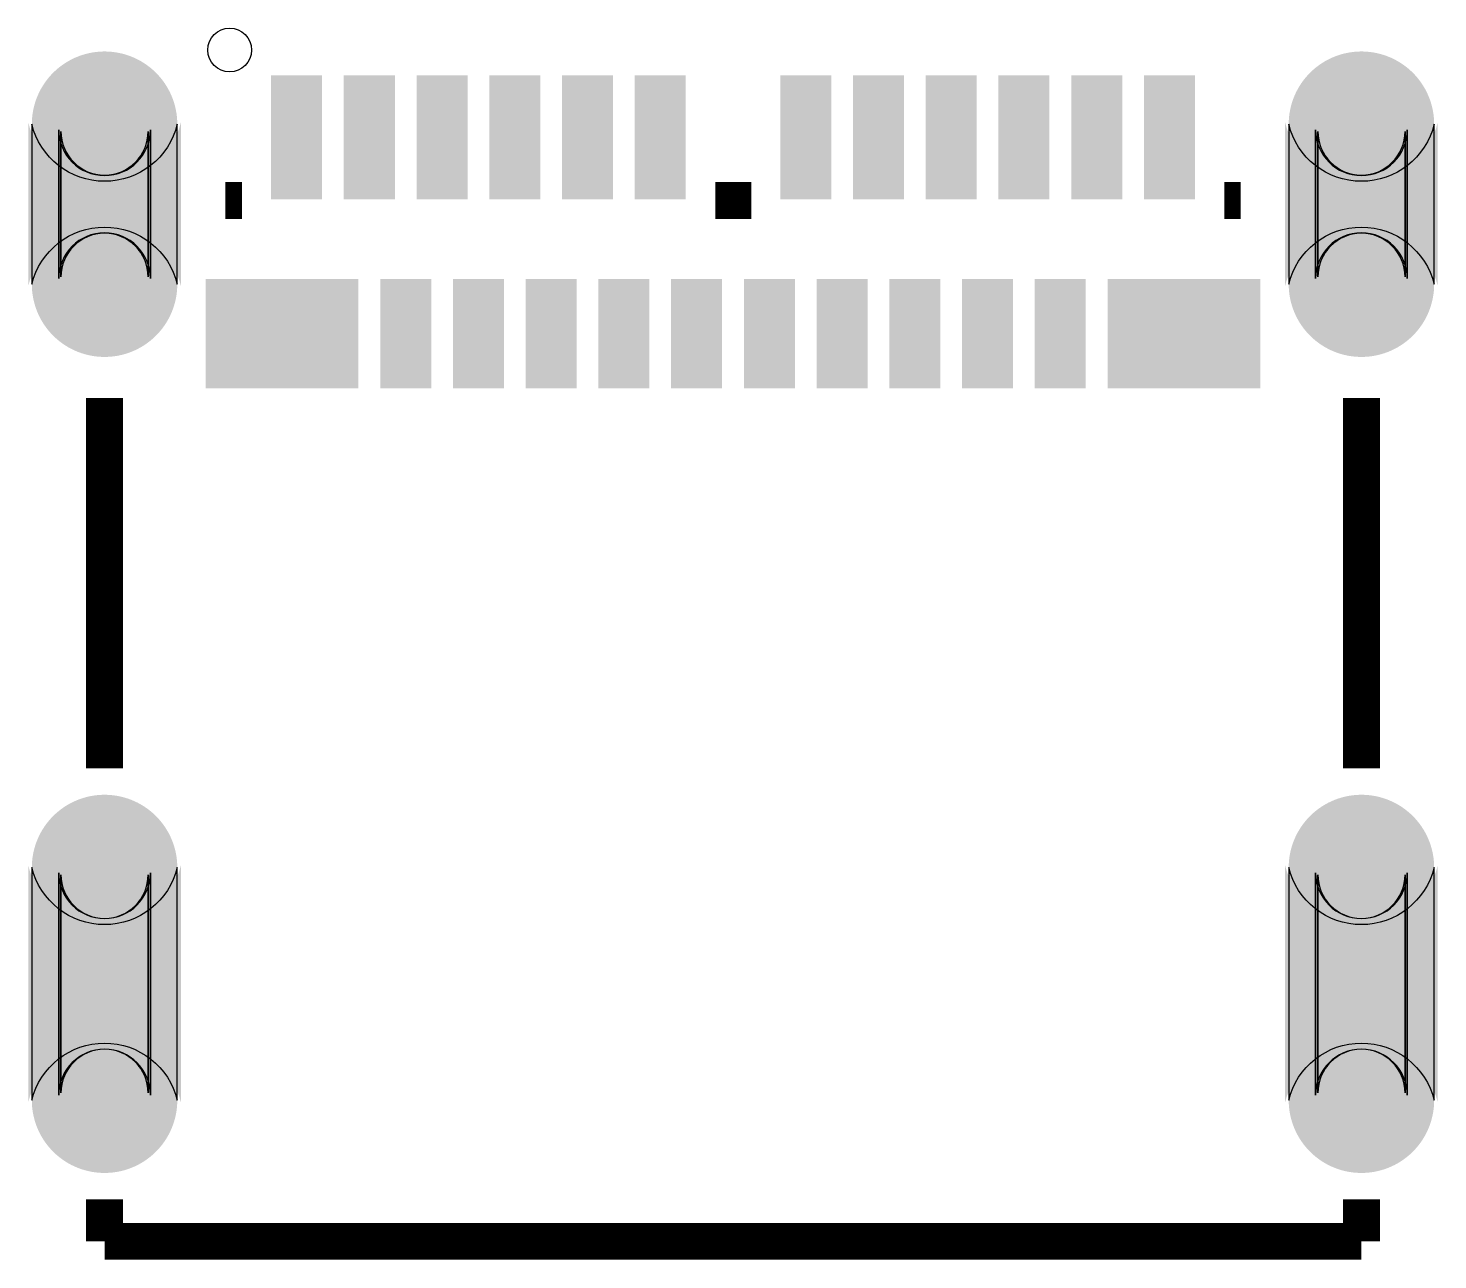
# Model space of a CAD drawing. Header units: millimetres. Extents: x -4.85 to 4.85, y -4.81 to 3.66.
import ezdxf

# ---------------------------------------------------------------- set-up
doc = ezdxf.new("R2010")
doc.units = ezdxf.units.MM
for name, color, linetype, true_color in [('BottomSolderMaskLayer', 7, 'Continuous', 0xaa00ff), ('Document', 7, 'Continuous', 0xffffff), ('Multi-Layer', 7, 'Continuous', 0xffffff), ('TopLayer', 7, 'Continuous', 0xff0000), ('TopPasteMaskLayer', 7, 'Continuous', 0x808080), ('TopSilkLayer', 7, 'Continuous', 0xffcc00), ('TopSolderMaskLayer', 7, 'Continuous', 0x800080)]:
    doc.layers.add(name, color=color, linetype=linetype, true_color=true_color)

msp = doc.modelspace()

# ---------------------------------------------------------------- hatches: boundary and pattern name
at = {"layer": 'BottomSolderMaskLayer'}
for points in [[(-3.795, 3.0131, -0.785398), (-4.845, 3.0131), (-4.845, 1.8869, -0.785398), (-3.795, 1.8869)], [(4.845, 3.0131, -0.785398), (3.795, 3.0131), (3.795, 1.8869, -0.785398), (4.845, 1.8869)], [(-3.795, -2.0946, -0.785398), (-4.845, -2.0946), (-4.845, -3.7253, -0.785398), (-3.795, -3.7253)], [(4.845, -2.0946, -0.785398), (3.795, -2.0946), (3.795, -3.7253, -0.785398), (4.845, -3.7253)]]:
    msp.add_hatch(color=256, dxfattribs=at).paths.add_polyline_path(points)
at = {"layer": 'TopLayer'}
for points in [[(-3.15, 3.3099), (-2.85, 3.3099), (-2.85, 2.5099), (-3.15, 2.5099)], [(-2.65, 3.3099), (-2.35, 3.3099), (-2.35, 2.5099), (-2.65, 2.5099)], [(-2.15, 3.3099), (-1.85, 3.3099), (-1.85, 2.5099), (-2.15, 2.5099)], [(-1.65, 3.3099), (-1.35, 3.3099), (-1.35, 2.5099), (-1.65, 2.5099)], [(-1.15, 3.3099), (-0.85, 3.3099), (-0.85, 2.5099), (-1.15, 2.5099)], [(-0.65, 3.3099), (-0.35, 3.3099), (-0.35, 2.5099), (-0.65, 2.5099)], [(0.35, 3.3099), (0.65, 3.3099), (0.65, 2.5099), (0.35, 2.5099)], [(0.85, 3.3099), (1.15, 3.3099), (1.15, 2.5099), (0.85, 2.5099)], [(1.3501, 3.3099), (1.6501, 3.3099), (1.6501, 2.5099), (1.3501, 2.5099)], [(1.85, 3.3099), (2.15, 3.3099), (2.15, 2.5099), (1.85, 2.5099)], [(2.3501, 3.3099), (2.6501, 3.3099), (2.6501, 2.5099), (2.3501, 2.5099)], [(2.85, 3.3099), (3.15, 3.3099), (3.15, 2.5099), (2.85, 2.5099)], [(-3.6001, 1.9099), (-2.6001, 1.9099), (-2.6001, 1.2099), (-3.6001, 1.2099)], [(-2.4, 1.91), (-2.1, 1.91), (-2.1, 1.21), (-2.4, 1.21)], [(-1.9, 1.91), (-1.6, 1.91), (-1.6, 1.21), (-1.9, 1.21)], [(-1.4, 1.91), (-1.1, 1.91), (-1.1, 1.21), (-1.4, 1.21)], [(-0.9, 1.91), (-0.6, 1.91), (-0.6, 1.21), (-0.9, 1.21)], [(-0.4, 1.91), (-0.1, 1.91), (-0.1, 1.21), (-0.4, 1.21)], [(0.1, 1.91), (0.4, 1.91), (0.4, 1.21), (0.1, 1.21)], [(0.6, 1.91), (0.9, 1.91), (0.9, 1.21), (0.6, 1.21)], [(1.1, 1.91), (1.4, 1.91), (1.4, 1.21), (1.1, 1.21)], [(1.6, 1.91), (1.9, 1.91), (1.9, 1.21), (1.6, 1.21)], [(2.1, 1.91), (2.4, 1.91), (2.4, 1.21), (2.1, 1.21)], [(2.6, 1.91), (3.6, 1.91), (3.6, 1.21), (2.6, 1.21)]]:
    msp.add_hatch(color=256, dxfattribs=at).paths.add_polyline_path(points)
at = {"layer": 'TopPasteMaskLayer'}
for points in [[(-4.3325, 3.4998), (-4.3574, 3.4986), (-4.3822, 3.4961), (-4.4069, 3.4924), (-4.4313, 3.4874), (-4.4554, 3.4813), (-4.4793, 3.4739), (-4.5027, 3.4654), (-4.5257, 3.4557), (-4.5482, 3.4449), (-4.57, 3.433), (-4.5913, 3.42), (-4.6119, 3.4059), (-4.6318, 3.3909), (-4.6509, 3.3749), (-4.6692, 3.3579), (-4.6866, 3.3401), (-4.7031, 3.3214), (-4.7186, 3.3019), (-4.7332, 3.2816), (-4.7467, 3.2607), (-4.7592, 3.2391), (-4.7705, 3.2169), (-4.7808, 3.1942), (-4.7899, 3.171), (-4.7978, 3.1473), (-4.8046, 3.1233), (-4.8101, 3.0991), (-4.8145, 3.0745), (-4.8176, 3.0498), (-4.8194, 3.0249), (-4.82, 3), (-4.82, 1.8999), (-4.8194, 1.875), (-4.8176, 1.8502), (-4.8145, 1.8254), (-4.8101, 1.8009), (-4.8046, 1.7766), (-4.7978, 1.7526), (-4.7899, 1.7289), (-4.7808, 1.7057), (-4.7705, 1.683), (-4.7592, 1.6608), (-4.7467, 1.6392), (-4.7332, 1.6183), (-4.7186, 1.598), (-4.7031, 1.5786), (-4.6866, 1.5599), (-4.6692, 1.542), (-4.6509, 1.5251), (-4.6318, 1.509), (-4.6119, 1.494), (-4.5913, 1.4799), (-4.57, 1.4669), (-4.5482, 1.455), (-4.5257, 1.4442), (-4.5027, 1.4345), (-4.4793, 1.426), (-4.4554, 1.4186), (-4.4313, 1.4125), (-4.4069, 1.4075), (-4.3822, 1.4038), (-4.3574, 1.4013), (-4.3325, 1.4001), (-4.3076, 1.4001), (-4.2827, 1.4013), (-4.2579, 1.4038), (-4.2332, 1.4075), (-4.2088, 1.4125), (-4.1846, 1.4186), (-4.1608, 1.426), (-4.1374, 1.4345), (-4.1144, 1.4442), (-4.0919, 1.455), (-4.07, 1.4669), (-4.0488, 1.4799), (-4.0282, 1.494), (-4.0083, 1.509), (-3.9892, 1.5251), (-3.9709, 1.542), (-3.9535, 1.5599), (-3.937, 1.5786), (-3.9215, 1.598), (-3.9069, 1.6183), (-3.8934, 1.6392), (-3.8809, 1.6608), (-3.8695, 1.683), (-3.8593, 1.7057), (-3.8502, 1.7289), (-3.8423, 1.7526), (-3.8355, 1.7766), (-3.8299, 1.8009), (-3.8256, 1.8254), (-3.8225, 1.8502), (-3.8207, 1.875), (-3.82, 1.8999), (-3.82, 3), (-3.8207, 3.0249), (-3.8225, 3.0498), (-3.8256, 3.0745), (-3.8299, 3.0991), (-3.8355, 3.1233), (-3.8423, 3.1473), (-3.8502, 3.171), (-3.8593, 3.1942), (-3.8695, 3.2169), (-3.8809, 3.2391), (-3.8934, 3.2607), (-3.9069, 3.2816), (-3.9215, 3.3019), (-3.937, 3.3214), (-3.9535, 3.3401), (-3.9709, 3.3579), (-3.9892, 3.3749), (-4.0083, 3.3909), (-4.0282, 3.4059), (-4.0488, 3.42), (-4.07, 3.433), (-4.0919, 3.4449), (-4.1144, 3.4557), (-4.1374, 3.4654), (-4.1608, 3.4739), (-4.1846, 3.4813), (-4.2088, 3.4874), (-4.2332, 3.4924), (-4.2579, 3.4961), (-4.2827, 3.4986), (-4.3076, 3.4998)], [(4.3574, 3.4986), (4.3325, 3.4998), (4.3076, 3.4998), (4.2827, 3.4986), (4.2579, 3.4961), (4.2332, 3.4924), (4.2088, 3.4874), (4.1846, 3.4813), (4.1608, 3.4739), (4.1374, 3.4654), (4.1144, 3.4557), (4.0919, 3.4449), (4.0701, 3.433), (4.0488, 3.42), (4.0282, 3.4059), (4.0083, 3.3909), (3.9892, 3.3749), (3.9709, 3.3579), (3.9535, 3.3401), (3.937, 3.3214), (3.9215, 3.3019), (3.9069, 3.2816), (3.8934, 3.2607), (3.8809, 3.2391), (3.8695, 3.2169), (3.8593, 3.1942), (3.8502, 3.171), (3.8423, 3.1473), (3.8355, 3.1233), (3.8299, 3.0991), (3.8256, 3.0745), (3.8225, 3.0498), (3.8207, 3.0249), (3.82, 3), (3.82, 1.8999), (3.8207, 1.875), (3.8225, 1.8502), (3.8256, 1.8254), (3.8299, 1.8009), (3.8355, 1.7766), (3.8423, 1.7526), (3.8502, 1.7289), (3.8593, 1.7057), (3.8695, 1.683), (3.8809, 1.6608), (3.8934, 1.6392), (3.9069, 1.6183), (3.9215, 1.598), (3.937, 1.5786), (3.9535, 1.5599), (3.9709, 1.542), (3.9892, 1.5251), (4.0083, 1.509), (4.0282, 1.494), (4.0488, 1.4799), (4.0701, 1.4669), (4.0919, 1.455), (4.1144, 1.4442), (4.1374, 1.4345), (4.1608, 1.426), (4.1846, 1.4186), (4.2088, 1.4125), (4.2332, 1.4075), (4.2579, 1.4038), (4.2827, 1.4013), (4.3076, 1.4001), (4.3325, 1.4001), (4.3574, 1.4013), (4.3822, 1.4038), (4.4069, 1.4075), (4.4313, 1.4125), (4.4554, 1.4186), (4.4793, 1.426), (4.5027, 1.4345), (4.5257, 1.4442), (4.5482, 1.455), (4.5701, 1.4669), (4.5913, 1.4799), (4.6119, 1.494), (4.6318, 1.509), (4.6509, 1.5251), (4.6692, 1.542), (4.6866, 1.5599), (4.7031, 1.5786), (4.7186, 1.598), (4.7332, 1.6183), (4.7467, 1.6392), (4.7592, 1.6608), (4.7705, 1.683), (4.7808, 1.7057), (4.7899, 1.7289), (4.7978, 1.7526), (4.8046, 1.7766), (4.8101, 1.8009), (4.8145, 1.8254), (4.8176, 1.8502), (4.8194, 1.875), (4.82, 1.8999), (4.82, 3), (4.8194, 3.0249), (4.8176, 3.0498), (4.8145, 3.0745), (4.8101, 3.0991), (4.8046, 3.1233), (4.7978, 3.1473), (4.7899, 3.171), (4.7808, 3.1942), (4.7705, 3.2169), (4.7592, 3.2391), (4.7467, 3.2607), (4.7332, 3.2816), (4.7186, 3.3019), (4.7031, 3.3214), (4.6866, 3.3401), (4.6692, 3.3579), (4.6509, 3.3749), (4.6318, 3.3909), (4.6119, 3.4059), (4.5913, 3.42), (4.5701, 3.433), (4.5482, 3.4449), (4.5257, 3.4557), (4.5027, 3.4654), (4.4793, 3.4739), (4.4554, 3.4813), (4.4313, 3.4874), (4.4069, 3.4924), (4.3822, 3.4961)], [(-3.15, 3.3099), (-3.15, 2.5099), (-2.85, 2.5099), (-2.85, 3.3099)], [(-2.65, 3.3099), (-2.65, 2.5099), (-2.35, 2.5099), (-2.35, 3.3099)], [(-2.15, 3.3099), (-2.15, 2.5099), (-1.85, 2.5099), (-1.85, 3.3099)], [(-1.35, 2.5099), (-1.35, 3.3099), (-1.65, 3.3099), (-1.65, 2.5099)], [(-0.85, 2.5099), (-0.85, 3.3099), (-1.15, 3.3099), (-1.15, 2.5099)], [(-0.35, 2.5099), (-0.35, 3.3099), (-0.65, 3.3099), (-0.65, 2.5099)], [(0.65, 2.5099), (0.65, 3.3099), (0.35, 3.3099), (0.35, 2.5099)], [(1.15, 2.5099), (1.15, 3.3099), (0.85, 3.3099), (0.85, 2.5099)], [(1.6501, 2.5099), (1.6501, 3.3099), (1.3501, 3.3099), (1.3501, 2.5099)], [(2.15, 2.5099), (2.15, 3.3099), (1.85, 3.3099), (1.85, 2.5099)], [(2.6501, 2.5099), (2.6501, 3.3099), (2.3501, 3.3099), (2.3501, 2.5099)], [(3.15, 2.5099), (3.15, 3.3099), (2.85, 3.3099), (2.85, 2.5099)], [(-3.6, 1.91), (-3.6, 1.21), (-2.6, 1.21), (-2.6, 1.91)], [(-2.1, 1.21), (-2.1, 1.91), (-2.4, 1.91), (-2.4, 1.21)], [(-1.6, 1.21), (-1.6, 1.91), (-1.9, 1.91), (-1.9, 1.21)], [(-1.1, 1.21), (-1.1, 1.91), (-1.4, 1.91), (-1.4, 1.21)], [(-0.6, 1.21), (-0.6, 1.91), (-0.9, 1.91), (-0.9, 1.21)], [(-0.4, 1.91), (-0.4, 1.21), (-0.1, 1.21), (-0.1, 1.91)], [(0.1, 1.91), (0.1, 1.21), (0.4, 1.21), (0.4, 1.91)], [(0.6, 1.91), (0.6, 1.21), (0.9, 1.21), (0.9, 1.91)], [(1.1, 1.91), (1.1, 1.21), (1.4, 1.21), (1.4, 1.91)], [(1.6, 1.91), (1.6, 1.21), (1.9, 1.21), (1.9, 1.91)], [(2.1, 1.91), (2.1, 1.21), (2.4, 1.21), (2.4, 1.91)], [(2.6, 1.91), (2.6, 1.21), (3.6, 1.21), (3.6, 1.91)], [(-4.3325, -1.6101), (-4.3574, -1.6114), (-4.3822, -1.6138), (-4.4069, -1.6176), (-4.4313, -1.6225), (-4.4554, -1.6287), (-4.4793, -1.636), (-4.5027, -1.6445), (-4.5257, -1.6542), (-4.5482, -1.665), (-4.57, -1.6769), (-4.5913, -1.6899), (-4.6119, -1.704), (-4.6318, -1.7191), (-4.6509, -1.7351), (-4.6692, -1.752), (-4.6866, -1.7699), (-4.7031, -1.7886), (-4.7186, -1.8081), (-4.7332, -1.8283), (-4.7467, -1.8493), (-4.7592, -1.8708), (-4.7705, -1.893), (-4.7808, -1.9157), (-4.7899, -1.9389), (-4.7978, -1.9626), (-4.8046, -1.9866), (-4.8101, -2.0109), (-4.8145, -2.0354), (-4.8176, -2.0602), (-4.8194, -2.085), (-4.82, -2.11), (-4.82, -3.71), (-4.8194, -3.7349), (-4.8176, -3.7597), (-4.8145, -3.7845), (-4.8101, -3.809), (-4.8046, -3.8333), (-4.7978, -3.8573), (-4.7899, -3.881), (-4.7808, -3.9042), (-4.7705, -3.9269), (-4.7592, -3.9491), (-4.7467, -3.9707), (-4.7332, -3.9916), (-4.7186, -4.0119), (-4.7031, -4.0313), (-4.6866, -4.05), (-4.6692, -4.0679), (-4.6509, -4.0848), (-4.6318, -4.1009), (-4.6119, -4.1159), (-4.5913, -4.13), (-4.57, -4.143), (-4.5482, -4.1549), (-4.5257, -4.1657), (-4.5027, -4.1754), (-4.4793, -4.1839), (-4.4554, -4.1913), (-4.4313, -4.1974), (-4.4069, -4.2024), (-4.3822, -4.2061), (-4.3574, -4.2086), (-4.3325, -4.2098), (-4.3076, -4.2098), (-4.2827, -4.2086), (-4.2579, -4.2061), (-4.2332, -4.2024), (-4.2088, -4.1974), (-4.1846, -4.1913), (-4.1608, -4.1839), (-4.1374, -4.1754), (-4.1144, -4.1657), (-4.0919, -4.1549), (-4.07, -4.143), (-4.0488, -4.13), (-4.0282, -4.1159), (-4.0083, -4.1009), (-3.9892, -4.0848), (-3.9709, -4.0679), (-3.9535, -4.05), (-3.937, -4.0313), (-3.9215, -4.0119), (-3.9069, -3.9916), (-3.8934, -3.9707), (-3.8809, -3.9491), (-3.8695, -3.9269), (-3.8593, -3.9042), (-3.8502, -3.881), (-3.8423, -3.8573), (-3.8355, -3.8333), (-3.8299, -3.809), (-3.8256, -3.7845), (-3.8225, -3.7597), (-3.8207, -3.7349), (-3.82, -3.71), (-3.82, -2.11), (-3.8207, -2.085), (-3.8225, -2.0602), (-3.8256, -2.0354), (-3.8299, -2.0109), (-3.8355, -1.9866), (-3.8423, -1.9626), (-3.8502, -1.9389), (-3.8593, -1.9157), (-3.8695, -1.893), (-3.8809, -1.8708), (-3.8934, -1.8493), (-3.9069, -1.8283), (-3.9215, -1.8081), (-3.937, -1.7886), (-3.9535, -1.7699), (-3.9709, -1.752), (-3.9892, -1.7351), (-4.0083, -1.7191), (-4.0282, -1.704), (-4.0488, -1.6899), (-4.07, -1.6769), (-4.0919, -1.665), (-4.1144, -1.6542), (-4.1374, -1.6445), (-4.1608, -1.636), (-4.1846, -1.6287), (-4.2088, -1.6225), (-4.2332, -1.6176), (-4.2579, -1.6138), (-4.2827, -1.6114), (-4.3076, -1.6101)], [(4.3076, -1.6101), (4.2827, -1.6114), (4.2579, -1.6138), (4.2332, -1.6176), (4.2088, -1.6225), (4.1846, -1.6287), (4.1608, -1.636), (4.1374, -1.6445), (4.1144, -1.6542), (4.0919, -1.665), (4.0701, -1.6769), (4.0488, -1.6899), (4.0282, -1.704), (4.0083, -1.7191), (3.9892, -1.7351), (3.9709, -1.752), (3.9535, -1.7699), (3.937, -1.7886), (3.9215, -1.8081), (3.9069, -1.8283), (3.8934, -1.8493), (3.8809, -1.8708), (3.8695, -1.893), (3.8593, -1.9157), (3.8502, -1.9389), (3.8423, -1.9626), (3.8355, -1.9866), (3.8299, -2.0109), (3.8256, -2.0354), (3.8225, -2.0602), (3.8207, -2.085), (3.82, -2.11), (3.82, -3.71), (3.8207, -3.7349), (3.8225, -3.7597), (3.8256, -3.7845), (3.8299, -3.809), (3.8355, -3.8333), (3.8423, -3.8573), (3.8502, -3.881), (3.8593, -3.9042), (3.8695, -3.9269), (3.8809, -3.9491), (3.8934, -3.9707), (3.9069, -3.9916), (3.9215, -4.0119), (3.937, -4.0313), (3.9535, -4.05), (3.9709, -4.0679), (3.9892, -4.0848), (4.0083, -4.1009), (4.0282, -4.1159), (4.0488, -4.13), (4.0701, -4.143), (4.0919, -4.1549), (4.1144, -4.1657), (4.1374, -4.1754), (4.1608, -4.1839), (4.1846, -4.1913), (4.2088, -4.1974), (4.2332, -4.2024), (4.2579, -4.2061), (4.2827, -4.2086), (4.3076, -4.2098), (4.3325, -4.2098), (4.3574, -4.2086), (4.3822, -4.2061), (4.4069, -4.2024), (4.4313, -4.1974), (4.4554, -4.1913), (4.4793, -4.1839), (4.5027, -4.1754), (4.5257, -4.1657), (4.5482, -4.1549), (4.5701, -4.143), (4.5913, -4.13), (4.6119, -4.1159), (4.6318, -4.1009), (4.6509, -4.0848), (4.6692, -4.0679), (4.6866, -4.05), (4.7031, -4.0313), (4.7186, -4.0119), (4.7332, -3.9916), (4.7467, -3.9707), (4.7592, -3.9491), (4.7705, -3.9269), (4.7808, -3.9042), (4.7899, -3.881), (4.7978, -3.8573), (4.8046, -3.8333), (4.8101, -3.809), (4.8145, -3.7845), (4.8176, -3.7597), (4.8194, -3.7349), (4.82, -3.71), (4.82, -2.11), (4.8194, -2.085), (4.8176, -2.0602), (4.8145, -2.0354), (4.8101, -2.0109), (4.8046, -1.9866), (4.7978, -1.9626), (4.7899, -1.9389), (4.7808, -1.9157), (4.7705, -1.893), (4.7592, -1.8708), (4.7467, -1.8493), (4.7332, -1.8283), (4.7186, -1.8081), (4.7031, -1.7886), (4.6866, -1.7699), (4.6692, -1.752), (4.6509, -1.7351), (4.6318, -1.7191), (4.6119, -1.704), (4.5913, -1.6899), (4.5701, -1.6769), (4.5482, -1.665), (4.5257, -1.6542), (4.5027, -1.6445), (4.4793, -1.636), (4.4554, -1.6287), (4.4313, -1.6225), (4.4069, -1.6176), (4.3822, -1.6138), (4.3574, -1.6114), (4.3325, -1.6101)]]:
    msp.add_hatch(color=256, dxfattribs=at).paths.add_polyline_path(points)
at = {"layer": 'TopSolderMaskLayer'}
for points in [[(-3.1754, 3.3353), (-2.8246, 3.3353), (-2.8246, 2.4845), (-3.1754, 2.4845)], [(-2.6754, 3.3353), (-2.3246, 3.3353), (-2.3246, 2.4845), (-2.6754, 2.4845)], [(-2.1754, 3.3353), (-1.8246, 3.3353), (-1.8246, 2.4845), (-2.1754, 2.4845)], [(-1.6754, 3.3353), (-1.3246, 3.3353), (-1.3246, 2.4845), (-1.6754, 2.4845)], [(-1.1754, 3.3353), (-0.8246, 3.3353), (-0.8246, 2.4845), (-1.1754, 2.4845)], [(-0.6754, 3.3353), (-0.3246, 3.3353), (-0.3246, 2.4845), (-0.6754, 2.4845)], [(0.3246, 3.3353), (0.6754, 3.3353), (0.6754, 2.4845), (0.3246, 2.4845)], [(0.8246, 3.3353), (1.1754, 3.3353), (1.1754, 2.4845), (0.8246, 2.4845)], [(1.3247, 3.3353), (1.6755, 3.3353), (1.6755, 2.4845), (1.3247, 2.4845)], [(1.8246, 3.3353), (2.1754, 3.3353), (2.1754, 2.4845), (1.8246, 2.4845)], [(2.3247, 3.3353), (2.6755, 3.3353), (2.6755, 2.4845), (2.3247, 2.4845)], [(2.8246, 3.3353), (3.1754, 3.3353), (3.1754, 2.4845), (2.8246, 2.4845)], [(-3.795, 3.0131, -0.785398), (-4.845, 3.0131), (-4.845, 1.8869, -0.785398), (-3.795, 1.8869)], [(4.845, 3.0131, -0.785398), (3.795, 3.0131), (3.795, 1.8869, -0.785398), (4.845, 1.8869)], [(-3.6251, 1.9349), (-2.5751, 1.9349), (-2.5751, 1.1849), (-3.6251, 1.1849)], [(-2.4254, 1.9354), (-2.0746, 1.9354), (-2.0746, 1.1846), (-2.4254, 1.1846)], [(-1.9254, 1.9354), (-1.5746, 1.9354), (-1.5746, 1.1846), (-1.9254, 1.1846)], [(-1.4254, 1.9354), (-1.0746, 1.9354), (-1.0746, 1.1846), (-1.4254, 1.1846)], [(-0.9254, 1.9354), (-0.5746, 1.9354), (-0.5746, 1.1846), (-0.9254, 1.1846)], [(-0.4254, 1.9354), (-0.0746, 1.9354), (-0.0746, 1.1846), (-0.4254, 1.1846)], [(0.0746, 1.9354), (0.4254, 1.9354), (0.4254, 1.1846), (0.0746, 1.1846)], [(0.5746, 1.9354), (0.9254, 1.9354), (0.9254, 1.1846), (0.5746, 1.1846)], [(1.0746, 1.9354), (1.4254, 1.9354), (1.4254, 1.1846), (1.0746, 1.1846)], [(1.5746, 1.9354), (1.9254, 1.9354), (1.9254, 1.1846), (1.5746, 1.1846)], [(2.0746, 1.9354), (2.4254, 1.9354), (2.4254, 1.1846), (2.0746, 1.1846)], [(2.575, 1.935), (3.625, 1.935), (3.625, 1.185), (2.575, 1.185)], [(-3.795, -2.0946, -0.785398), (-4.845, -2.0946), (-4.845, -3.7253, -0.785398), (-3.795, -3.7253)], [(4.845, -2.0946, -0.785398), (3.795, -2.0946), (3.795, -3.7253, -0.785398), (4.845, -3.7253)]]:
    msp.add_hatch(color=256, dxfattribs=at).paths.add_polyline_path(points)

# ---------------------------------------------------------------- linework, layer by layer
at = {"layer": 'BottomSolderMaskLayer'}
for points in [[(-4.635, 2.9619), (-4.635, 1.9381)], [(-4.005, 2.9619), (-4.005, 1.9381)], [(4.005, 2.9619), (4.005, 1.9381)], [(4.635, 2.9619), (4.635, 1.9381)], [(-4.635, -2.1456), (-4.635, -3.6744)], [(-4.005, -2.1456), (-4.005, -3.6744)], [(4.005, -2.1456), (4.005, -3.6745)], [(4.635, -2.1456), (4.635, -3.6745)]]:
    msp.add_lwpolyline(points, close=True, dxfattribs=at)
for centre, start, end in [((-4.32, 2.9619), 180, 0), ((4.32, 2.9619), 180, 0), ((-4.32, 1.9381), 0, 180), ((4.32, 1.9381), 0, 180), ((-4.32, -2.1456), 180, 0), ((4.32, -2.1456), 180, 0), ((-4.32, -3.6744), 0, 180), ((4.32, -3.6745), 0, 180)]:
    msp.add_arc(centre, 0.315, start, end, dxfattribs=at)
at = {"layer": 'Document'}
msp.add_circle((-3.46, 3.5099), 0.1501, dxfattribs=at)
at = {"layer": 'Multi-Layer'}
for points in [[(-3.82, 3, -0.785398), (-4.82, 3), (-4.82, 1.9, -0.785398), (-3.82, 1.9)], [(4.82, 3, -0.785398), (3.82, 3), (3.82, 1.9, -0.785398), (4.82, 1.9)], [(-3.82, -2.11, -0.785398), (-4.82, -2.11), (-4.82, -3.71, -0.785398), (-3.82, -3.71)], [(4.82, -2.11, -0.785398), (3.82, -2.11), (3.82, -3.71, -0.785398), (4.82, -3.71)]]:
    msp.add_lwpolyline(points, format="xyb", close=True, dxfattribs=at)
for points in [[(-4.62, 2.95), (-4.62, 1.95)], [(-4.02, 2.95), (-4.02, 1.95)], [(4.02, 2.95), (4.02, 1.95)], [(4.62, 2.95), (4.62, 1.95)], [(-4.62, -2.16), (-4.62, -3.66)], [(-4.02, -2.16), (-4.02, -3.66)], [(4.02, -2.16), (4.02, -3.66)], [(4.62, -2.16), (4.62, -3.66)]]:
    msp.add_lwpolyline(points, close=True, dxfattribs=at)
for centre, start, end in [((-4.32, 2.95), 180, 0), ((4.32, 2.95), 180, 0), ((-4.32, 1.95), 0, 180), ((4.32, 1.95), 0, 180), ((-4.32, -2.16), 180, 0), ((4.32, -2.16), 180, 0), ((-4.32, -3.66), 0, 180), ((4.32, -3.66), 0, 180)]:
    msp.add_arc(centre, 0.3, start, end, dxfattribs=at)
at = {"layer": 'TopSilkLayer', "const_width": 0.254}
for points in [[(-3.4889, 2.475), (-3.3764, 2.475)], [(-0.1215, 2.475), (0.1257, 2.475)], [(3.3785, 2.475), (3.4889, 2.475)], [(-4.32, -1.4288), (-4.32, 1.1188)], [(4.32, 1.1188), (4.32, -1.4288)], [(-4.32, -4.68), (-4.32, -4.3911)], [(4.32, -4.3911), (4.32, -4.68)], [(4.32, -4.68), (-4.32, -4.68)]]:
    msp.add_lwpolyline(points, dxfattribs=at)
at = {"layer": 'TopSilkLayer'}
msp.add_circle((-3.46, 3.5099), 0.1501, dxfattribs=at)
at = {"layer": 'TopSolderMaskLayer'}
for points in [[(-4.635, 2.9619), (-4.635, 1.9381)], [(-4.005, 2.9619), (-4.005, 1.9381)], [(4.005, 2.9619), (4.005, 1.9381)], [(4.635, 2.9619), (4.635, 1.9381)], [(-4.635, -2.1456), (-4.635, -3.6744)], [(-4.005, -2.1456), (-4.005, -3.6744)], [(4.005, -2.1456), (4.005, -3.6745)], [(4.635, -2.1456), (4.635, -3.6745)]]:
    msp.add_lwpolyline(points, close=True, dxfattribs=at)
for centre, start, end in [((-4.32, 2.9619), 180, 0), ((4.32, 2.9619), 180, 0), ((-4.32, 1.9381), 0, 180), ((4.32, 1.9381), 0, 180), ((-4.32, -2.1456), 180, 0), ((4.32, -2.1456), 180, 0), ((-4.32, -3.6744), 0, 180), ((4.32, -3.6745), 0, 180)]:
    msp.add_arc(centre, 0.315, start, end, dxfattribs=at)

doc.saveas('drawing.dxf')
